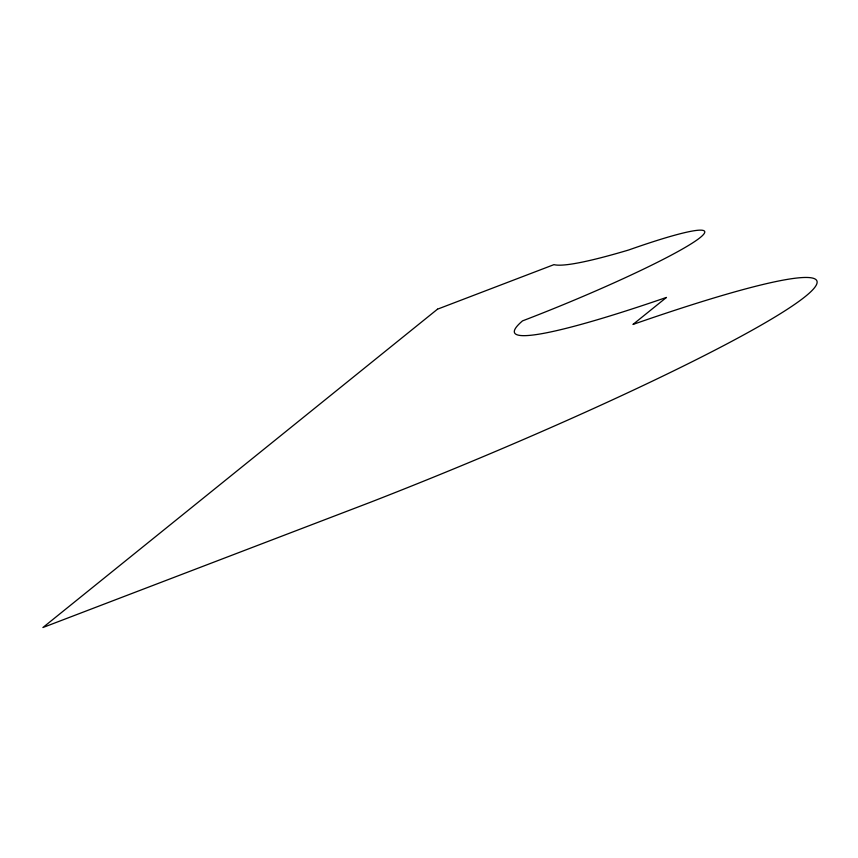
<?xml version="1.0" encoding="UTF-8"?>
<svg xmlns="http://www.w3.org/2000/svg" width="858" height="858" viewBox="0 0 858 858"><rect width="100%" height="100%" fill="white"/><g stroke="black" fill="none" stroke-linecap="round" stroke-linejoin="round"><path stroke-width="1.29" d="M437.494 309.18L42.9 627.53L370.227 502.338A406.553 35.435 -22.4 0 0 792.674 305.727A406.553 35.435 -22.4 0 0 632.957 324.453L666.462 297.426A350.225 30.523 -22.4 0 1 522.522 320.881A158.258 13.792 -22.4 0 0 694.69 241.538A158.258 13.792 -22.4 0 0 628.592 250.021A321.3 28.003 -22.4 0 1 553.968 264.639L437.494 309.18"/></g></svg>
